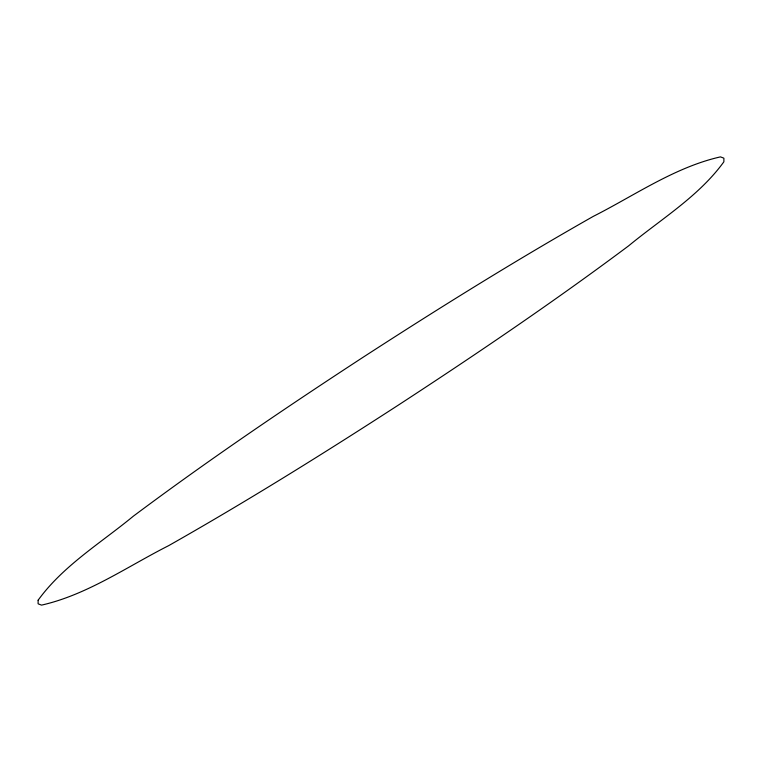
<?xml version="1.0" encoding="UTF-8"?>
<svg xmlns="http://www.w3.org/2000/svg" width="762" height="762" viewBox="0 0 762 762"><rect width="100%" height="100%" fill="white"/><g stroke="black" fill="none" stroke-linecap="round" stroke-linejoin="round"><path stroke-width="1.14" d="M38.129 600.199L38.1 603.818L41.539 605.123C87.163 594.836 127.387 566.528 168.697 545.63C246.726 501.415 322.888 453.981 398.155 405.232C476.421 354.178 553.841 301.742 628.707 245.783C661.14 219.018 698.944 196.253 723.871 161.801L723.9 158.182L720.461 156.877C674.837 167.164 634.613 195.472 593.303 216.37C515.274 260.585 439.112 308.019 363.845 356.768C285.579 407.822 208.159 460.258 133.293 516.217C100.86 542.982 63.056 565.747 38.129 600.199"/></g></svg>
